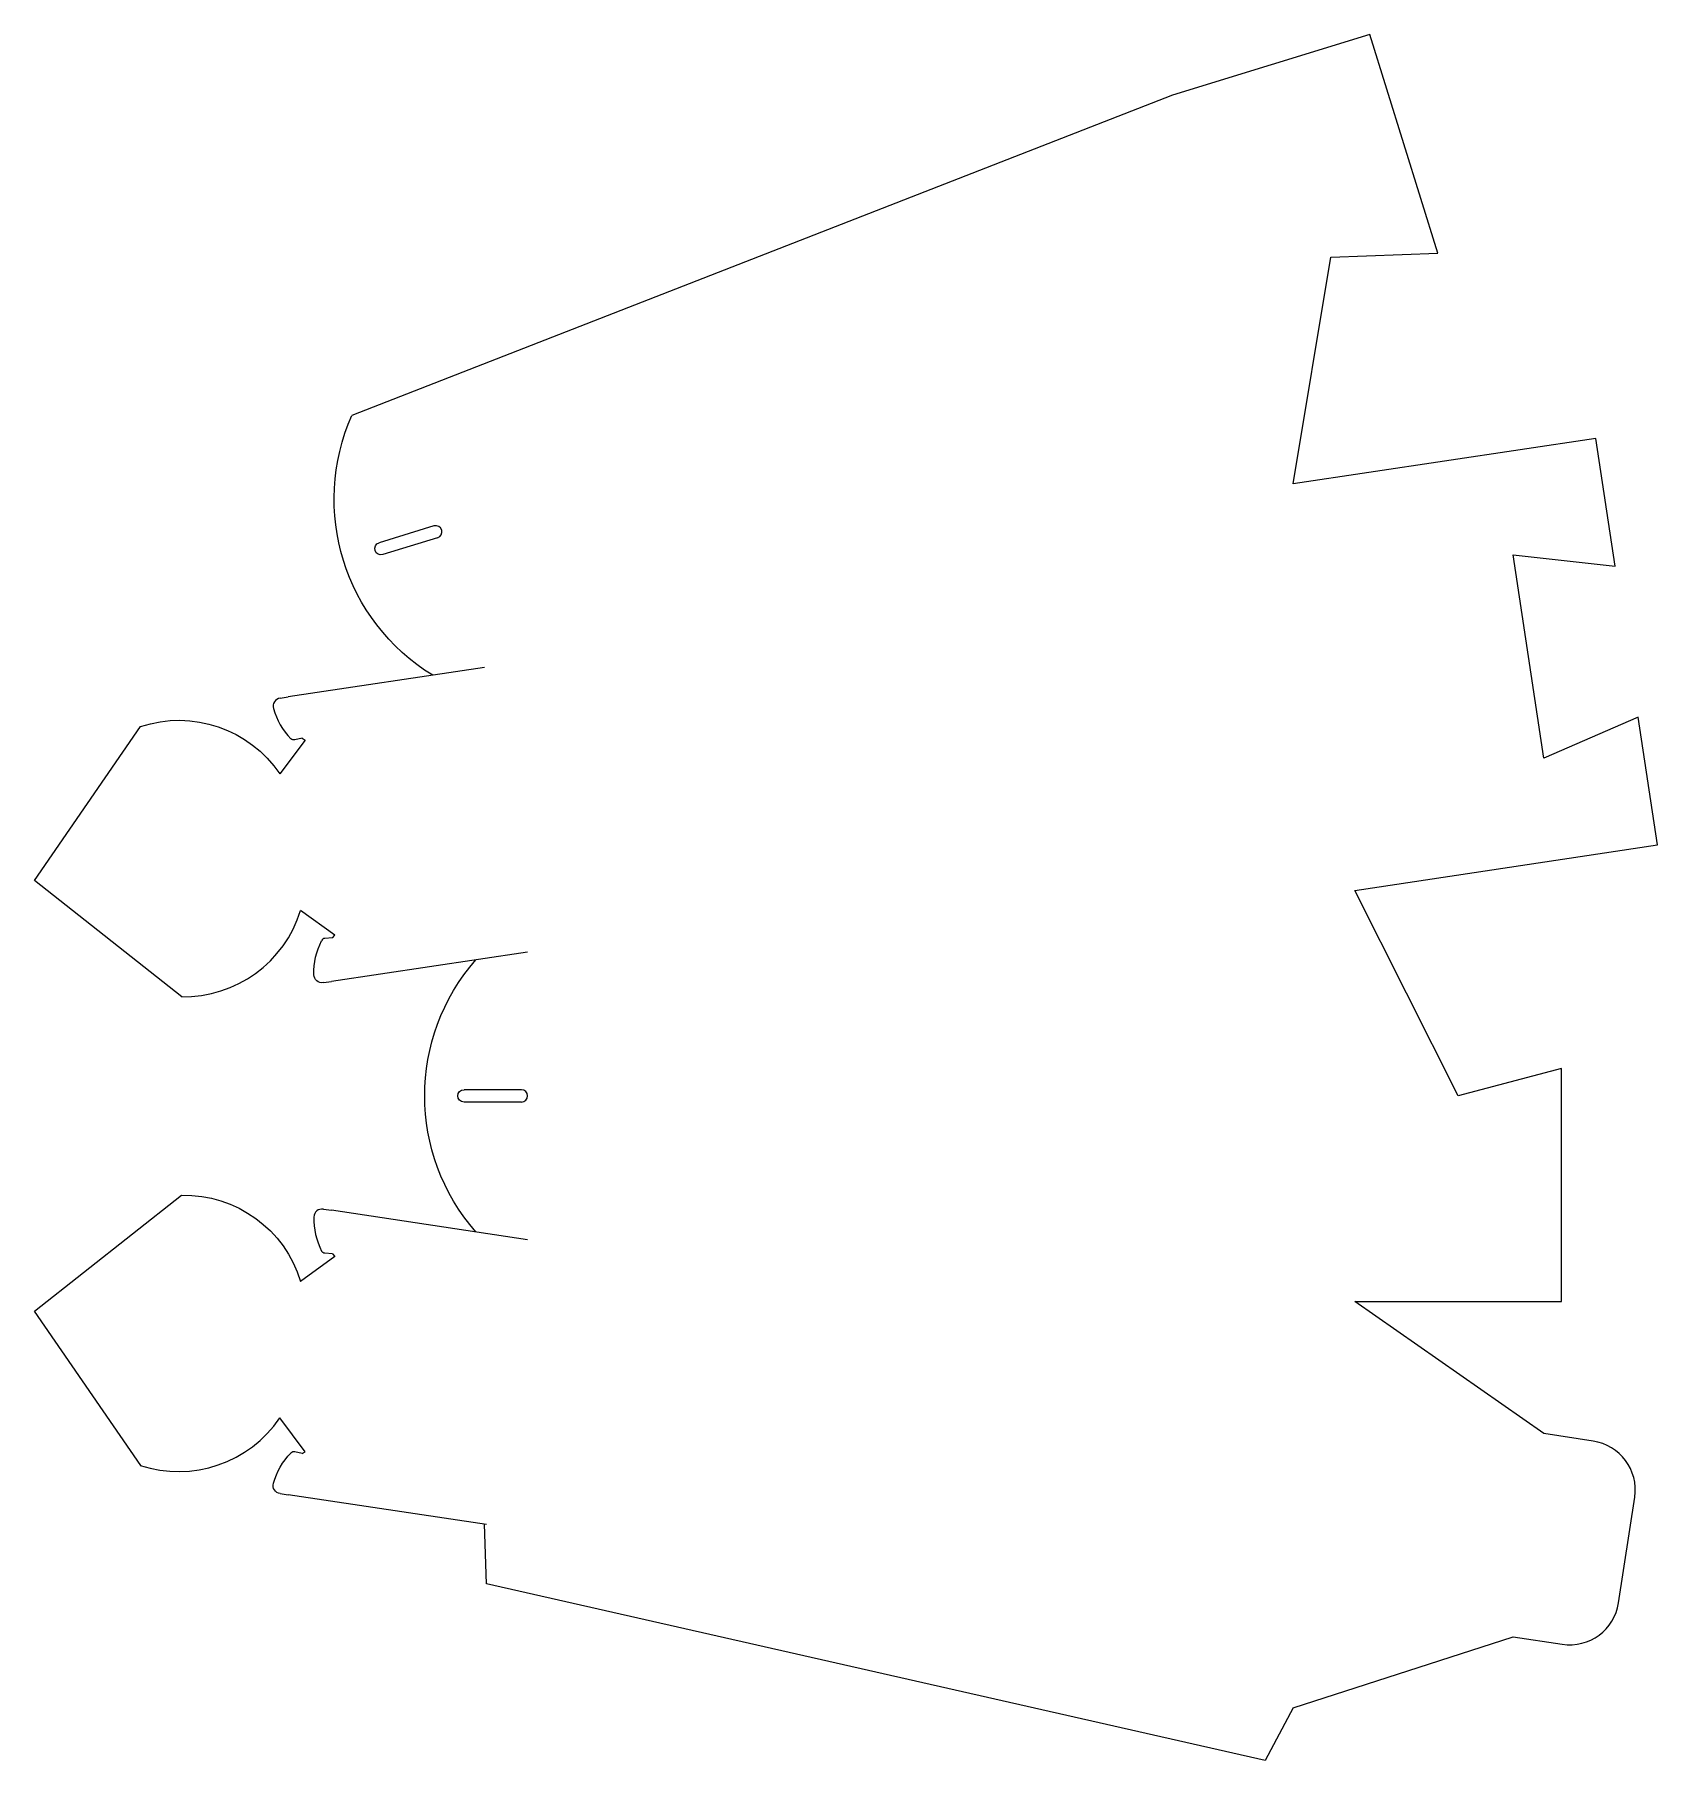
# Model space of a CAD drawing. Header units: centimetres. Extents: x -9.4 to 9.4, y -10 to 10.
import ezdxf

# ---------------------------------------------------------------- set-up
doc = ezdxf.new("R2010")
doc.units = ezdxf.units.CM
doc.header["$MEASUREMENT"] = 0
doc.layers.add('Camada 1', color=7, linetype='Continuous')

msp = doc.modelspace()

# ---------------------------------------------------------------- linework, layer by layer
at = {"layer": 'Camada 1', "lineweight": 25}
for points, knots in [([(5.18729, 4.79352), (5.18729, 4.79352), (5.62557, 7.42128), (5.62557, 7.42128), (5.62557, 7.42128), (5.62557, 7.42128), (6.86625, 7.46772), (6.86625, 7.46772), (6.86625, 7.46772), (6.86625, 7.46772), (6.07803, 10.00359), (6.07803, 10.00359), (6.07803, 10.00359), (6.07803, 10.00359), (3.78643, 9.30073), (3.78643, 9.30073)], [0, 0, 0, 0, 0.2, 0.2, 0.2, 0.2, 0.4, 0.4, 0.4, 0.4, 0.6, 0.6, 0.6, 0.6, 1, 1, 1, 1]), ([(5.90275, 0.08201), (5.90275, 0.08201), (9.41255, 0.60803), (9.41255, 0.60803), (9.41255, 0.60803), (9.41255, 0.60803), (9.18771, 2.0889), (9.18771, 2.0889), (9.18771, 2.0889), (9.18771, 2.0889), (8.09548, 1.61532), (8.09548, 1.61532), (8.09548, 1.61532), (8.09548, 1.61532), (7.73766, 3.97106), (7.73766, 3.97106), (7.73766, 3.97106), (7.73766, 3.97106), (8.92199, 3.83877), (8.92199, 3.83877), (8.92199, 3.83877), (8.92199, 3.83877), (8.6972, 5.31954), (8.6972, 5.31954), (8.6972, 5.31954), (8.6972, 5.31954), (5.18729, 4.79352), (5.18729, 4.79352)], [0, 0, 0, 0, 0.125, 0.125, 0.125, 0.125, 0.25, 0.25, 0.25, 0.25, 0.375, 0.375, 0.375, 0.375, 0.5, 0.5, 0.5, 0.5, 0.625, 0.625, 0.625, 0.625, 0.75, 0.75, 0.75, 0.75, 1, 1, 1, 1]), ([(-4.73451, 4.16953), (-4.6966, 4.18117), (-4.67535, 4.22115), (-4.68699, 4.25885), (-4.68699, 4.25885), (-4.69871, 4.29658), (-4.73906, 4.31775), (-4.77695, 4.30613)], [0, 0, 0, 0, 0.33333333, 0.33333333, 0.33333333, 0.33333333, 1, 1, 1, 1]), ([(-4.73451, 4.16953), (-4.73451, 4.16953), (-5.37075, 3.9744), (-5.37075, 3.9744), (-5.37075, 3.9744), (-5.40874, 3.96271), (-5.44899, 3.98395), (-5.46071, 4.02158)], [0, 0, 0, 0, 0.33333333, 0.33333333, 0.33333333, 0.33333333, 1, 1, 1, 1]), ([(-7.70078, -1.15129), (-7.70078, -1.15129), (-9.40967, 0.19707), (-9.40967, 0.19707), (-9.40967, 0.19707), (-9.40967, 0.19707), (-8.17981, 1.98227), (-8.17981, 1.98227)], [0, 0, 0, 0, 0.33333333, 0.33333333, 0.33333333, 0.33333333, 1, 1, 1, 1]), ([(-6.30544, 1.84569), (-6.30544, 1.84569), (-6.39087, 1.82651), (-6.39087, 1.82651), (-6.39087, 1.82651), (-6.40714, 1.8227), (-6.42431, 1.82797), (-6.43603, 1.83995)], [0, 0, 0, 0, 0.33333333, 0.33333333, 0.33333333, 0.33333333, 1, 1, 1, 1]), ([(5.90275, -4.6829), (5.90275, -4.6829), (8.30112, -4.6829), (8.30112, -4.6829), (8.30112, -4.6829), (8.30112, -4.6829), (8.30112, -1.98121), (8.30112, -1.98121), (8.30112, -1.98121), (8.30112, -1.98121), (7.10187, -2.30035), (7.10187, -2.30035), (7.10187, -2.30035), (7.10187, -2.30035), (5.90275, 0.08201), (5.90275, 0.08201)], [0, 0, 0, 0, 0.2, 0.2, 0.2, 0.2, 0.4, 0.4, 0.4, 0.4, 0.6, 0.6, 0.6, 0.6, 1, 1, 1, 1]), ([(-5.95389, -0.46878), (-5.95389, -0.46878), (-6.04112, -0.47534), (-6.04112, -0.47534), (-6.04112, -0.47534), (-6.05795, -0.47672), (-6.07287, -0.48664), (-6.0803, -0.50151)], [0, 0, 0, 0, 0.33333333, 0.33333333, 0.33333333, 0.33333333, 1, 1, 1, 1]), ([(-3.76293, -2.37176), (-3.76293, -2.37176), (-4.4287, -2.37176), (-4.4287, -2.37176), (-4.4287, -2.37176), (-4.46841, -2.37176), (-4.50069, -2.3398), (-4.50069, -2.30035)], [0, 0, 0, 0, 0.33333333, 0.33333333, 0.33333333, 0.33333333, 1, 1, 1, 1]), ([(-3.76293, -2.37176), (-3.72322, -2.37176), (-3.69094, -2.3398), (-3.69094, -2.30035), (-3.69094, -2.30035), (-3.69094, -2.26093), (-3.72322, -2.22883), (-3.76293, -2.22883)], [0, 0, 0, 0, 0.33333333, 0.33333333, 0.33333333, 0.33333333, 1, 1, 1, 1]), ([(-8.17716, -6.58689), (-8.17716, -6.58689), (-9.40967, -4.79789), (-9.40967, -4.79789), (-9.40967, -4.79789), (-9.40967, -4.79789), (-7.70443, -3.45216), (-7.70443, -3.45216)], [0, 0, 0, 0, 0.33333333, 0.33333333, 0.33333333, 0.33333333, 1, 1, 1, 1]), ([(-5.95389, -4.13204), (-5.95389, -4.13204), (-6.04112, -4.12529), (-6.04112, -4.12529), (-6.04112, -4.12529), (-6.05795, -4.1241), (-6.07287, -4.11423), (-6.0803, -4.0992)], [0, 0, 0, 0, 0.33333333, 0.33333333, 0.33333333, 0.33333333, 1, 1, 1, 1]), ([(5.18729, -9.39442), (5.18729, -9.39442), (7.73769, -8.57191), (7.73769, -8.57191), (7.73769, -8.57191), (7.73769, -8.57191), (8.30686, -8.65721), (8.30686, -8.65721), (8.30686, -8.65721), (8.62124, -8.70428), (8.91458, -8.48928), (8.96192, -8.1771), (8.96192, -8.1771), (8.96192, -8.1771), (9.14795, -6.95205), (9.14795, -6.95205), (9.14795, -6.95205), (9.19542, -6.63989), (8.97901, -6.34854), (8.66464, -6.30147), (8.66464, -6.30147), (8.66464, -6.30147), (8.09549, -6.21619), (8.09549, -6.21619), (8.09549, -6.21619), (8.09549, -6.21619), (5.90276, -4.68288), (5.90276, -4.68288)], [0, 0, 0, 0, 0.125, 0.125, 0.125, 0.125, 0.25, 0.25, 0.25, 0.25, 0.375, 0.375, 0.375, 0.375, 0.5, 0.5, 0.5, 0.5, 0.625, 0.625, 0.625, 0.625, 0.75, 0.75, 0.75, 0.75, 1, 1, 1, 1]), ([(-6.30544, -6.44651), (-6.30544, -6.44651), (-6.39087, -6.42733), (-6.39087, -6.42733), (-6.39087, -6.42733), (-6.40714, -6.42368), (-6.42431, -6.42871), (-6.43603, -6.4408)], [0, 0, 0, 0, 0.33333333, 0.33333333, 0.33333333, 0.33333333, 1, 1, 1, 1]), ([(5.18729, -9.39442), (5.18729, -9.39442), (4.86225, -10.00497), (4.86225, -10.00497), (4.86225, -10.00497), (4.86225, -10.00497), (-4.16586, -7.95648), (-4.16586, -7.95648), (-4.16586, -7.95648), (-4.16586, -7.95648), (-4.19177, -7.26624), (-4.19177, -7.26624)], [0, 0, 0, 0, 0.25, 0.25, 0.25, 0.25, 0.5, 0.5, 0.5, 0.5, 1, 1, 1, 1])]:
    msp.add_open_spline(points, degree=3, knots=knots, dxfattribs=at)
for points in [[(3.78643, 9.30073), (3.78643, 9.30073), (-5.72783, 5.58844), (-5.72783, 5.58844)], [(-4.79131, 2.57555), (-5.81697, 3.20679), (-6.21657, 4.49272), (-5.72783, 5.58844)], [(-4.77695, 4.30616), (-4.77695, 4.30616), (-5.41319, 4.11103), (-5.41319, 4.11103)], [(-5.46071, 4.0216), (-5.47243, 4.05941), (-5.45118, 4.09939), (-5.41319, 4.11103)], [(-4.19177, 2.66551), (-4.19177, 2.66551), (-6.46748, 2.32438), (-6.46748, 2.32438)], [(-6.56079, 2.31043), (-6.61797, 2.30188), (-6.65466, 2.24529), (-6.63868, 2.19002)], [(-6.56079, 2.31043), (-6.56079, 2.31043), (-6.46748, 2.32438), (-6.46748, 2.32438)], [(-8.17981, 1.98227), (-7.57791, 2.17994), (-6.91714, 1.95539), (-6.56344, 1.43265)], [(-6.63869, 2.19005), (-6.60096, 2.05863), (-6.53127, 1.93848), (-6.43602, 1.83998)], [(-6.27145, 1.82487), (-6.27145, 1.82487), (-6.56344, 1.43265), (-6.56344, 1.43265)], [(-6.30544, 1.84569), (-6.30544, 1.84569), (-6.27145, 1.82487), (-6.27145, 1.82487)], [(-7.70633, -1.15129), (-7.07181, -1.16185), (-6.50729, -0.75304), (-6.32314, -0.14984)], [(-5.92767, -0.4389), (-5.92767, -0.4389), (-6.32314, -0.14985), (-6.32314, -0.14985)], [(-6.17011, -0.89542), (-6.17302, -0.75874), (-6.1422, -0.62359), (-6.08031, -0.50151)], [(-5.95389, -0.46878), (-5.95389, -0.46878), (-5.92767, -0.4389), (-5.92767, -0.4389)], [(-3.69094, -0.63266), (-3.69094, -0.63266), (-5.96662, -0.97365), (-5.96662, -0.97365)], [(-4.29056, -3.87817), (-5.08293, -2.97351), (-5.08293, -1.62712), (-4.29056, -0.72251)], [(-6.05988, -0.9876), (-6.11714, -0.99625), (-6.16894, -0.95291), (-6.17013, -0.89542)], [(-6.05988, -0.9876), (-6.05988, -0.9876), (-5.96662, -0.97365), (-5.96662, -0.97365)], [(-4.50067, -2.30035), (-4.50067, -2.26093), (-4.46842, -2.22883), (-4.42868, -2.22883)], [(-3.76293, -2.22884), (-3.76293, -2.22884), (-4.42868, -2.22884), (-4.42868, -2.22884)], [(-7.70443, -3.45216), (-7.07062, -3.43965), (-6.50595, -3.84792), (-6.32315, -4.45102)], [(-6.17011, -3.70534), (-6.17302, -3.84194), (-6.1422, -3.97723), (-6.08031, -4.0992)], [(-6.05988, -3.61303), (-6.11714, -3.60448), (-6.16894, -3.64785), (-6.17013, -3.70534)], [(-6.05988, -3.61303), (-6.05988, -3.61303), (-5.96662, -3.62703), (-5.96662, -3.62703)], [(-3.69094, -3.96815), (-3.69094, -3.96815), (-5.96662, -3.62703), (-5.96662, -3.62703)], [(-5.92767, -4.16183), (-5.92767, -4.16183), (-6.32314, -4.45099), (-6.32314, -4.45099)], [(-5.95389, -4.13204), (-5.95389, -4.13204), (-5.92767, -4.16183), (-5.92767, -4.16183)], [(-8.18261, -6.58528), (-7.57936, -6.78112), (-6.91848, -6.55604), (-6.56341, -6.03352)], [(-6.27145, -6.42568), (-6.27145, -6.42568), (-6.56344, -6.03355), (-6.56344, -6.03355)], [(-6.63869, -6.79076), (-6.60096, -6.65953), (-6.53127, -6.5393), (-6.43602, -6.4408)], [(-6.30544, -6.44651), (-6.30544, -6.44651), (-6.27145, -6.42568), (-6.27145, -6.42568)], [(-6.56079, -6.91127), (-6.61797, -6.90272), (-6.65466, -6.8461), (-6.63868, -6.79075)], [(-6.56079, -6.91127), (-6.56079, -6.91127), (-6.46748, -6.92538), (-6.46748, -6.92538)], [(-4.16806, -7.26986), (-4.16806, -7.26986), (-6.46748, -6.92538), (-6.46748, -6.92538)]]:
    msp.add_open_spline(points, degree=3, dxfattribs=at)

doc.saveas('drawing.dxf')
